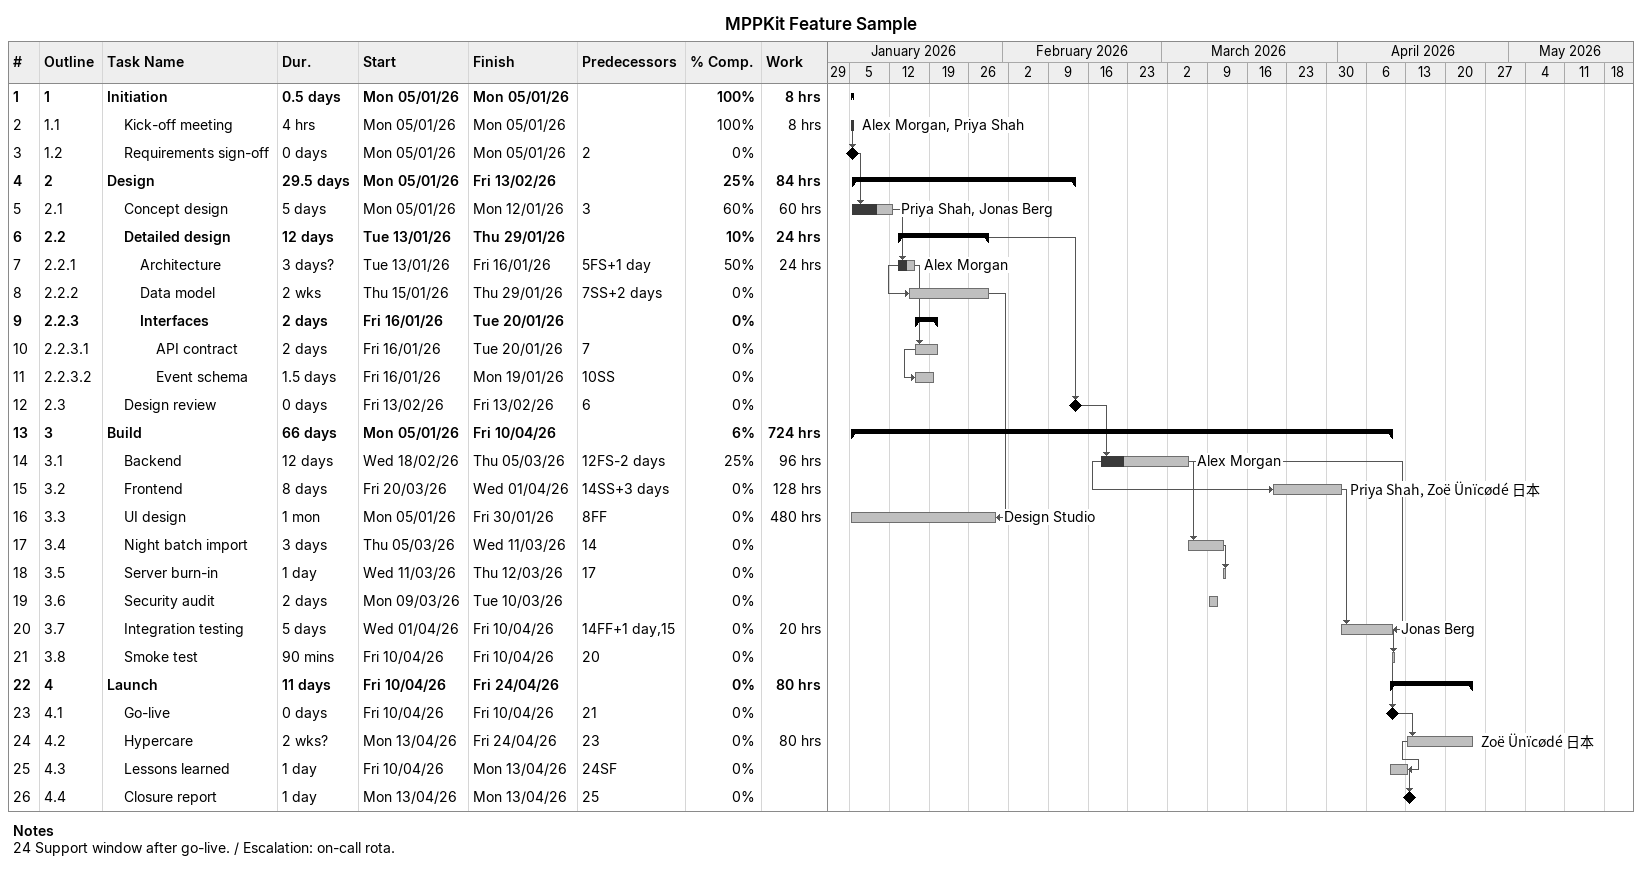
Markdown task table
MPPKit Feature Sample

| ID | WBS | Task | Duration | Start | Finish | Predecessors | Resources | % complete | Work (h) |
|---|---|---|---|---|---|---|---|---|---|
| 1 | 1 | **Initiation** | 0.5d | 2026-01-05 | 2026-01-05 |  |  | 100 | 8 |
| 2 | 1.1 | Kick-off meeting | 4h | 2026-01-05 | 2026-01-05 |  | Alex Morgan, Priya Shah | 100 | 8 |
| 3 | 1.2 | Requirements sign-off | 0d | 2026-01-05 | 2026-01-05 | 2 |  | 0 |  |
| 4 | 2 | **Design** | 29.5d | 2026-01-05 | 2026-02-13 |  |  | 25 | 84 |
| 5 | 2.1 | Concept design | 5d | 2026-01-05 | 2026-01-12 | 3 | Priya Shah, Jonas Berg | 60 | 60 |
| 6 | 2.2 | **Detailed design** | 12d | 2026-01-13 | 2026-01-29 |  |  | 10 | 24 |
| 7 | 2.2.1 | Architecture | 3d? | 2026-01-13 | 2026-01-16 | 5FS+1d | Alex Morgan | 50 | 24 |
| 8 | 2.2.2 | Data model | 2w | 2026-01-15 | 2026-01-29 | 7SS+2d |  | 0 |  |
| 9 | 2.2.3 | **Interfaces** | 2d | 2026-01-16 | 2026-01-20 |  |  | 0 |  |
| 10 | 2.2.3.1 | API contract | 2d | 2026-01-16 | 2026-01-20 | 7 |  | 0 |  |
| 11 | 2.2.3.2 | Event schema | 1.5d | 2026-01-16 | 2026-01-19 | 10SS |  | 0 |  |
| 12 | 2.3 | Design review | 0d | 2026-02-13 | 2026-02-13 | 6 |  | 0 |  |
| 13 | 3 | **Build** | 66d | 2026-01-05 | 2026-04-10 |  |  | 6 | 724 |
| 14 | 3.1 | Backend | 12d | 2026-02-18 | 2026-03-05 | 12FS-2d | Alex Morgan | 25 | 96 |
| 15 | 3.2 | Frontend | 8d | 2026-03-20 | 2026-04-01 | 14SS+3d | Priya Shah, Zoë Ünïcødé 日本 | 0 | 128 |
| 16 | 3.3 | UI design | 1mo | 2026-01-05 | 2026-01-30 | 8FF | Design Studio | 0 | 480 |
| 17 | 3.4 | Night batch import | 3d | 2026-03-05 | 2026-03-11 | 14 |  | 0 |  |
| 18 | 3.5 | Server burn-in | 1d | 2026-03-11 | 2026-03-12 | 17 |  | 0 |  |
| 19 | 3.6 | Security audit | 2d | 2026-03-09 | 2026-03-10 |  |  | 0 |  |
| 20 | 3.7 | Integration testing | 5d | 2026-04-01 | 2026-04-10 | 14FF+1d, 15 | Jonas Berg | 0 | 20 |
| 21 | 3.8 | Smoke test | 90min | 2026-04-10 | 2026-04-10 | 20 |  | 0 |  |
| 22 | 4 | **Launch** | 11d | 2026-04-10 | 2026-04-24 |  |  | 0 | 80 |
| 23 | 4.1 | Go-live | 0d | 2026-04-10 | 2026-04-10 | 21 |  | 0 |  |
| 24 | 4.2 | Hypercare | 2w? | 2026-04-13 | 2026-04-24 | 23 | Zoë Ünïcødé 日本 | 0 | 80 |
| 25 | 4.3 | Lessons learned | 1d | 2026-04-10 | 2026-04-13 | 24SF |  | 0 |  |
| 26 | 4.4 | Closure report | 1d | 2026-04-13 | 2026-04-13 | 25 |  | 0 |  |

Notes
- 24: Support window after go-live. / Escalation: on-call rota.
